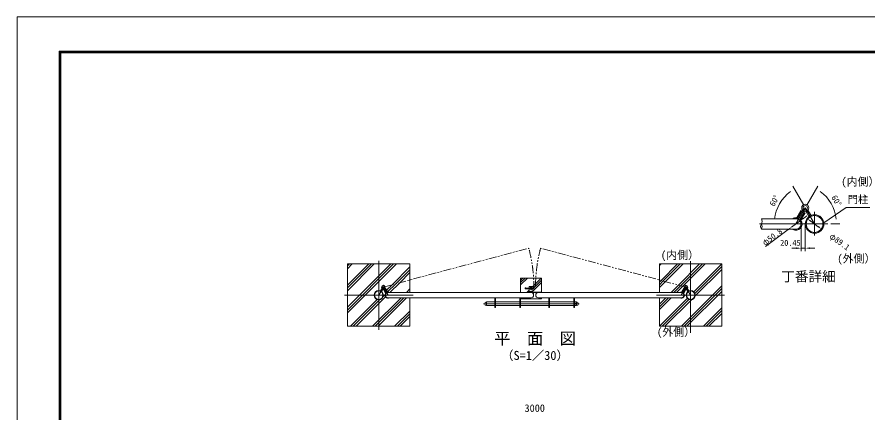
# Model space of a CAD drawing. Units: millimetres, scale not verified. Extents: x -6300 to 6300, y -4455 to 4455.
# Drawn here: x -6300 to 1884, y 652 to 4455 of the extents above; entities that cross this region are included whole.
import ezdxf
from ezdxf.enums import TextEntityAlignment as Align

# ---------------------------------------------------------------- set-up
doc = ezdxf.new("R2010")
doc.units = ezdxf.units.MM
doc.header["$LTSCALE"] = 30
doc.linetypes.add('USER1', pattern=[50.8, 31.75, -6.35, 6.35, -6.35])
doc.linetypes.add('USER2', pattern=[5, 2.5, -0.5, 0.5, -0.5, 0.5, -0.5])
for name, color, linetype, lineweight in [('0-0_D-STR1', 1, 'Continuous', 18), ('0-1_D-BMK', 2, 'USER1', 13), ('0-2_D-DCR-HCH', 7, 'Continuous', 9), ('0-3_D-STR4', 7, 'Continuous', 9), ('0-5_D-STR3', 3, 'Continuous', 13), ('0-7_D-STR-DIM', 7, 'Continuous', 9), ('0-9_D-STR-TXT', 7, 'Continuous', 9), ('0-A_D-TTL-TXT', 7, 'Continuous', 18), ('0-B_D-TTL', 7, 'Continuous', 9)]:
    doc.layers.add(name, color=color, linetype=linetype, lineweight=lineweight)
doc.styles.add('ＭＳ ゴシック', font='')
doc.styles.get('ＭＳ ゴシック').set_extended_font_data('MS Gothic')

msp = doc.modelspace()

# ---------------------------------------------------------------- linework, layer by layer
at = {"layer": '0-0_D-STR1'}
for p, q in [((858.51, 2512.95), (1189.86, 2512.95)), ((858.51, 2411.35), (1189.86, 2411.35)), ((-1356.78, 1802.18), (-2730.98, 1802.18)), ((-1285.98, 1802.18), (88.22, 1802.18)), ((-1356.78, 1751.38), (-2730.98, 1751.38)), ((-1285.98, 1751.38), (88.22, 1751.38))]:
    msp.add_line(p, q, dxfattribs=at)
for centre, radius in [((1370.66, 2462.15), 89.1), ((1370.66, 2462.15), 80.7), ((-2821.38, 1776.78), 44.55), ((-2821.38, 1776.78), 40.35), ((178.62, 1776.78), 44.55), ((178.62, 1776.78), 40.35)]:
    msp.add_circle(centre, radius, dxfattribs=at)
for centre, radius, start, end in [((904.39, 2436.75), 52.45, 151.03399, 208.96601), ((812.62, 2487.55), 52.45, 331.03399, 28.96601), ((812.62, 2436.75), 52.45, 331.03399, 28.96601), ((1189.86, 2462.15), 50.8, 270, 90), ((-2730.98, 1776.78), 25.4, 90, 270), ((-1356.78, 1776.78), 25.4, 270, 90), ((-1285.98, 1776.78), 25.4, 90, 270), ((88.22, 1776.78), 25.4, 270, 90)]:
    msp.add_arc(centre, radius, start, end, dxfattribs=at)
at = {"layer": '0-1_D-BMK'}
for p, q in [((1280.61, 2618.12), (1189.86, 2462.15)), ((1370.66, 2462.15), (1280.61, 2618.12)), ((1370.66, 2350.61), (1370.66, 2578.35)), ((1497.04, 2462.15), (839.71, 2462.15)), ((-2821.38, 1442.83), (-2821.38, 2108.66)), ((178.62, 1414.8), (178.62, 2105.54)), ((-2821.38, 1776.78), (-2776.36, 1854.77)), ((-2776.36, 1854.77), (-2730.98, 1776.78)), ((-1414.2, 1841.68), (-1342.72, 1841.68)), ((-1356.78, 1859.84), (-1356.78, 1823.52)), ((133.59, 1854.77), (88.22, 1776.78)), ((178.62, 1776.78), (133.59, 1854.77)), ((-3150.86, 1776.78), (-2491.45, 1776.78)), ((503.48, 1776.78), (-150.07, 1776.78)), ((-893.43, 1693.98), (-1813.43, 1693.98)), ((-926.13, 1685.83), (-926.13, 1702.05))]:
    msp.add_line(p, q, dxfattribs=at)
at = {"layer": '0-1_D-BMK', "linetype": 'USER2'}
for p, q in [((-2776.36, 1854.77), (-1378.59, 2229.3)), ((133.59, 1854.77), (-1264.18, 2229.3))]:
    msp.add_line(p, q, dxfattribs=at)
for centre, start, end in [((-2776.36, 1854.77), 359.32983, 15), ((133.59, 1854.77), 165, 180.67017)]:
    msp.add_arc(centre, 1447.08, start, end, dxfattribs=at)
at = {"layer": '0-2_D-DCR-HCH'}
for p, q in [((-3121.38, 2031.58), (-3076.18, 2076.78)), ((-3121.38, 1819.45), (-2864.05, 2076.78)), ((-3121.38, 1607.32), (-2651.92, 2076.78)), ((-3121.38, 2058.1), (-3102.7, 2076.78)), ((-3121.38, 1845.96), (-2890.56, 2076.78)), ((-3121.38, 1633.83), (-2678.43, 2076.78)), ((-3121.38, 1872.48), (-2917.08, 2076.78)), ((-3121.38, 1660.35), (-2704.95, 2076.78)), ((-121.38, 2061.73), (-106.33, 2076.78)), ((209.25, 1808.99), (477.03, 2076.78)), ((219.97, 1793.2), (478.62, 2051.85)), ((222.47, 1769.18), (478.62, 2025.33)), ((-1456.78, 1875.28), (-1390.38, 1941.68)), ((-1456.78, 1897.38), (-1412.48, 1941.68)), ((-1456.78, 1919.47), (-1434.57, 1941.68)), ((-2555.28, 1802.18), (-2521.38, 1836.08)), ((-2528.77, 1802.18), (-2521.38, 1809.57)), ((-1397.39, 1802.08), (-1375.78, 1823.7)), ((-1353.2, 1802.08), (-1353.15, 1802.13)), ((89.16, 1476.78), (478.62, 1866.24)), ((115.68, 1476.78), (478.62, 1839.72)), ((142.2, 1476.78), (478.62, 1813.2)), ((-3092.82, 1476.78), (-2835.08, 1734.52)), ((-3066.3, 1476.78), (-2809.12, 1733.96)), ((-3039.78, 1476.78), (-2756.11, 1760.45)), ((-2880.68, 1476.78), (-2606.08, 1751.38)), ((-2854.17, 1476.78), (-2579.57, 1751.38)), ((-2827.65, 1476.78), (-2553.05, 1751.38)), ((-2778.82, 1764.26), (-2766.3, 1776.78)), ((-1456.78, 1742.7), (-1448.19, 1751.28)), ((-1435.7, 1741.68), (-1426.1, 1751.28)), ((-1413.6, 1741.68), (-1404, 1751.28)), ((-1281.02, 1741.68), (-1271.42, 1751.28)), ((-1258.92, 1741.68), (-1256.78, 1743.82)), ((-121.38, 1637.47), (-7.47, 1751.38)), ((-121.38, 1663.98), (-33.98, 1751.38)), ((-121.38, 1690.5), (-60.5, 1751.38)), ((-121.38, 1478.37), (146.39, 1746.14)), ((-96.45, 1476.78), (162.3, 1735.53)), ((-69.94, 1476.78), (186.39, 1733.1)), ((301.3, 1476.78), (478.62, 1654.1)), ((-2668.55, 1476.78), (-2521.38, 1623.95)), ((-2642.04, 1476.78), (-2521.38, 1597.44)), ((-2615.52, 1476.78), (-2521.38, 1570.92)), ((327.81, 1476.78), (478.62, 1627.59)), ((354.33, 1476.78), (478.62, 1601.07))]:
    msp.add_line(p, q, dxfattribs=at)
for points in [[(-2745.31, 1824.28), (-2692.31, 1877.28), (-2521.38, 2048.22)], [(-121.38, 1849.6), (-63.42, 1907.56), (105.8, 2076.78)], [(-121.38, 1876.12), (-84.34, 1913.16), (79.28, 2076.78)], [(-121.38, 1902.63), (-105.25, 1918.76), (52.77, 2076.78)], [(-9.7, 1802.18), (62.05, 1873.93), (264.9, 2076.78)], [(16.82, 1802.18), (82.97, 1868.33), (291.42, 2076.78)], [(43.33, 1802.18), (103.88, 1862.73), (317.93, 2076.78)], [(-2735.55, 1807.53), (-2656.09, 1886.99), (-2521.38, 2021.7)], [(-2714.38, 1802.18), (-2619.87, 1896.7), (-2521.38, 1995.18)], [(-1338.8, 1860.68), (-1338.78, 1860.7), (-1318.79, 1880.69), (-1257.8, 1941.68)], [(-1338.38, 1839), (-1325.56, 1851.82), (-1256.78, 1920.6)], [(-1337.98, 1817.3), (-1333.76, 1821.52), (-1256.78, 1898.5)], [(-1375.3, 1802.08), (-1375.22, 1802.16), (-1375.21, 1802.17)]]:
    msp.add_lwpolyline(points, dxfattribs=at)
at = {"layer": '0-3_D-STR4'}
for p, q in [((-2521.38, 2076.78), (-2521.38, 1802.18)), ((-121.38, 2076.78), (-121.38, 1802.18)), ((-1256.78, 1941.68), (-1456.78, 1941.68)), ((-1256.78, 1802.08), (-1256.78, 1941.68)), ((-1456.78, 1842.48), (-1456.78, 1802.08)), ((-1256.78, 1751.28), (-1256.78, 1741.68))]:
    msp.add_line(p, q, dxfattribs=at)
for points in [[(-2521.38, 1751.38), (-2521.38, 1476.78), (-3121.38, 1476.78), (-3121.38, 2076.78), (-2521.38, 2076.78)], [(-121.38, 1751.38), (-121.38, 1476.78), (478.62, 1476.78), (478.62, 2076.78), (-121.38, 2076.78)], [(-1456.78, 1751.28), (-1456.78, 1741.68), (-1256.78, 1741.68)]]:
    msp.add_lwpolyline(points, dxfattribs=at)
at = {"layer": '0-5_D-STR3'}
for p, q in [((1199.16, 2523.87), (1238.88, 2592.14)), ((1205.03, 2512.1), (1254.24, 2596.66)), ((1206.94, 2519.35), (1246.66, 2587.61)), ((1231.14, 2505.27), (1270.86, 2573.53)), ((1246.66, 2587.61), (1238.88, 2592.14)), ((1238.92, 2500.74), (1278.64, 2569)), ((1278.64, 2569), (1270.86, 2573.53)), ((1316.12, 2532.61), (1286.12, 2584.57)), ((1336.91, 2544.61), (1306.91, 2596.57)), ((1161.43, 2409.32), (1162.61, 2411.35)), ((-2804.5, 1818.01), (-2789.5, 1843.99)), ((-2794.11, 1812.01), (-2779.11, 1837.99)), ((-2775.37, 1830.2), (-2771.48, 1832.47)), ((-2755.51, 1796.07), (-2775.37, 1830.2)), ((-2751.62, 1798.34), (-2771.48, 1832.47)), ((-2738.57, 1801.75), (-2763.17, 1844.03)), ((-2759.38, 1839.51), (-2755.49, 1841.77)), ((-2739.52, 1805.38), (-2759.38, 1839.51)), ((-2735.63, 1807.64), (-2755.49, 1841.77)), ((-1412.28, 1846.68), (-1412.28, 1836.68)), ((-1412.28, 1846.68), (-1406.28, 1846.68)), ((-1412.28, 1836.68), (-1406.28, 1836.68)), ((-1406.28, 1846.68), (-1406.28, 1836.68)), ((-1406.28, 1844.68), (-1365.79, 1844.68)), ((-1406.28, 1838.68), (-1365.79, 1838.68)), ((-1388.98, 1802.18), (-1388.98, 1806.68)), ((-1388.98, 1806.68), (-1258.98, 1806.68)), ((-1388.98, 1802.18), (-1258.98, 1802.18)), ((-1373.78, 1861.68), (-1375.78, 1859.68)), ((-1375.78, 1859.68), (-1375.78, 1806.68)), ((-1375.78, 1811.18), (-1337.78, 1811.18)), ((-1375.78, 1806.68), (-1337.78, 1806.68)), ((-1373.78, 1861.68), (-1339.78, 1861.68)), ((-1340.78, 1806.68), (-1372.78, 1806.68)), ((-1340.78, 1802.18), (-1372.78, 1802.18)), ((-1360.78, 1850.3), (-1360.78, 1861.68)), ((-1352.78, 1850.3), (-1352.78, 1861.68)), ((-1339.78, 1861.68), (-1337.78, 1859.68)), ((-1337.78, 1859.68), (-1337.78, 1806.68)), ((-1258.98, 1802.18), (-1258.98, 1806.68)), ((92.87, 1807.64), (112.73, 1841.77)), ((95.81, 1801.75), (120.41, 1844.03)), ((96.76, 1805.38), (116.62, 1839.51)), ((108.86, 1798.34), (128.72, 1832.47)), ((116.62, 1839.51), (112.73, 1841.77)), ((112.75, 1796.07), (132.61, 1830.2)), ((132.61, 1830.2), (128.72, 1832.47)), ((151.35, 1812.01), (136.35, 1837.99)), ((161.74, 1818.01), (146.74, 1843.99)), ((-2716.77, 1750.36), (-2717.36, 1751.38)), ((-1703.88, 1658.98), (-1703.88, 1751.38)), ((-1699.38, 1658.98), (-1699.38, 1751.38)), ((-1463.38, 1658.98), (-1463.38, 1751.38)), ((-1458.88, 1658.98), (-1458.88, 1751.38)), ((-1336.28, 1791.68), (-1336.28, 1797.68)), ((-1336.28, 1791.68), (-1331.78, 1791.68)), ((-1331.78, 1791.68), (-1331.78, 1797.68)), ((-1183.88, 1658.98), (-1183.88, 1751.38)), ((-1179.38, 1658.98), (-1179.38, 1751.38)), ((-943.38, 1658.98), (-943.38, 1751.38)), ((-938.88, 1658.98), (-938.88, 1751.38)), ((74.01, 1750.36), (74.6, 1751.38)), ((-1784.13, 1710.98), (-1784.13, 1676.98)), ((-1784.13, 1710.98), (-1784.13, 1676.98)), ((-1703.88, 1710.98), (-1784.13, 1710.98)), ((-1703.88, 1676.98), (-1784.13, 1676.98)), ((-1699.38, 1658.98), (-1703.88, 1658.98)), ((-1463.38, 1710.98), (-1699.38, 1710.98)), ((-1463.38, 1676.98), (-1699.38, 1676.98)), ((-1463.38, 1658.98), (-1458.88, 1658.98)), ((-1183.88, 1710.98), (-1458.88, 1710.98)), ((-1183.88, 1676.98), (-1458.88, 1676.98)), ((-1179.38, 1658.98), (-1183.88, 1658.98)), ((-943.38, 1710.98), (-1179.38, 1710.98)), ((-943.38, 1676.98), (-1179.38, 1676.98)), ((-943.38, 1658.98), (-938.88, 1658.98)), ((-918.13, 1710.98), (-938.88, 1710.98)), ((-918.13, 1676.98), (-938.88, 1676.98)), ((-918.13, 1710.98), (-918.13, 1676.98))]:
    msp.add_line(p, q, dxfattribs=at)
at = {"layer": '0-5_D-STR3', "color": 7, "lineweight": 9}
for q in [(-1456.78, 1876.48), (-1456.78, 1842.48)]:
    msp.add_line((-1456.78, 1941.68), q, dxfattribs=at)
at = {"layer": '0-5_D-STR3'}
for points in [[(1205.03, 2512.1), (1225.78, 2500.03), (1274.98, 2584.59)], [(-2738.57, 1801.75), (-2748.94, 1795.72), (-2773.54, 1838)], [(95.81, 1801.75), (106.18, 1795.72), (130.78, 1838)]]:
    msp.add_lwpolyline(points, dxfattribs=at)
for centre, radius in [((1280.61, 2618.12), 34), ((1280.61, 2618.12), 21.2), ((-2776.36, 1854.77), 17), ((-2776.36, 1854.77), 10.6), ((-1356.78, 1841.68), 9.5), ((133.59, 1854.77), 17), ((133.59, 1854.77), 10.6), ((-926.13, 1693.98), 5)]:
    msp.add_circle(centre, radius, dxfattribs=at)
for centre, radius, start, end in [((1189.86, 2462.15), 60, 84.76054, 122.14905), ((1189.86, 2462.15), 60, 241.71773, 34.8545), ((1189.86, 2462.15), 51, 84.76054, 95.07586), ((1189.86, 2462.15), 51, 264.92414, 34.8545), ((1195.7, 2525.89), 13, 264.76054, 329.80752), ((1195.7, 2525.89), 4, 264.76054, 329.80752), ((1242.38, 2498.73), 13, 149.80752, 214.8545), ((1242.38, 2498.73), 4, 149.80752, 214.8545), ((-2733.9, 1808.65), 6.5, 210.19248, 275.23946), ((-2733.9, 1808.65), 2, 210.19248, 275.23946), ((-2730.98, 1776.78), 30, 57.85095, 95.23946), ((-2730.98, 1776.78), 25.5, 84.92414, 95.23946), ((-1340.78, 1797.68), 4.5, 0, 90), ((-1340.78, 1797.68), 9, 0, 30), ((88.22, 1776.78), 30, 84.76054, 122.14905), ((88.22, 1776.78), 25.5, 84.76054, 95.07586), ((91.14, 1808.65), 6.5, 264.76054, 329.80752), ((91.14, 1808.65), 2, 264.76054, 329.80752), ((-2730.98, 1776.78), 30, 145.1455, 298.28227), ((-2730.98, 1776.78), 25.5, 145.1455, 275.07586), ((-2757.24, 1795.07), 2, 325.1455, 30.19248), ((-2757.24, 1795.07), 6.5, 325.1455, 30.19248), ((88.22, 1776.78), 30, 241.71773, 34.8545), ((88.22, 1776.78), 25.5, 264.92414, 34.8545), ((114.48, 1795.07), 6.5, 149.80752, 214.8545), ((114.48, 1795.07), 2, 149.80752, 214.8545), ((-1784.13, 1693.98), 17, 90, 270), ((-918.13, 1693.98), 17, 270, 90)]:
    msp.add_arc(centre, radius, start, end, dxfattribs=at)
at = {"layer": '0-7_D-STR-DIM'}
for p, q in [((1265.61, 2644.11), (1161.03, 2825.24)), ((1295.7, 2644.06), (1402.23, 2827.15)), ((1262.81, 2516.22), (1294.94, 2540.04)), ((1230.67, 2492.4), (1149.05, 2431.91)), ((1335.11, 2488.25), (1406.21, 2436.06)), ((1527.04, 2462.15), (1612.14, 2462.15)), ((1116.91, 2408.09), (898.24, 2246.02)), ((1240.66, 2453.15), (1240.66, 2199.03)), ((1281.56, 2453.15), (1281.56, 2199.03)), ((1195.66, 2229.03), (1150.66, 2229.03)), ((1240.66, 2229.03), (1281.56, 2229.03)), ((1326.56, 2229.03), (1371.56, 2229.03))]:
    msp.add_line(p, q, dxfattribs=at)
for centre, radius, start, end in [((1370.66, 2462.15), 389.25, 126.62744, 173.37256), ((1189.86, 2462.15), 392.28, 6.57618, 53.23133)]:
    msp.add_arc(centre, radius, start, end, dxfattribs=at)
for points in [[(1258.84, 2521.57), (1230.67, 2492.4), (1266.78, 2510.86)], [(1339.54, 2494.29), (1298.83, 2514.88), (1330.67, 2482.2)], [(1120.88, 2402.73), (1149.05, 2431.91), (1112.94, 2413.44)], [(1410.65, 2442.11), (1442.49, 2409.43), (1401.77, 2430.01)], [(1195.66, 2236.53), (1240.66, 2229.03), (1195.66, 2221.53)], [(1326.56, 2236.53), (1281.56, 2229.03), (1326.56, 2221.53)]]:
    msp.add_solid(points, dxfattribs=at)
at = {"layer": '0-9_D-STR-TXT'}
msp.add_lwpolyline([(1903.06, 2619.78), (1674.24, 2619.78), (1460.44, 2473.94)], dxfattribs=at)
at = {"layer": '0-B_D-TTL', "color": 2, "lineweight": 18}
msp.add_lwpolyline([(-6300, 4455), (6300, 4455), (6300, -4455), (-6300, -4455)], close=True, dxfattribs=at)
at = {"layer": '0-B_D-TTL'}
for points in [[(-5895, 4125), (5895, 4125), (5895, -4125), (-5895, -4125)], [(-5891.25, 4121.25), (5891.25, 4121.25), (5891.25, -4121.25), (-5891.25, -4121.25)], [(-5887.5, 4117.5), (5887.5, 4117.5), (5887.5, -4117.5), (-5887.5, -4117.5)], [(-5883.75, 4113.75), (5883.75, 4113.75), (5883.75, -4113.75), (-5883.75, -4113.75)], [(-5880, 4110), (5880, 4110), (5880, -4110), (-5880, -4110)]]:
    msp.add_lwpolyline(points, close=True, dxfattribs=at)

# ---------------------------------------------------------------- texts
at = {"layer": '0-7_D-STR-DIM', "style": 'ＭＳ ゴシック'}
for s, rotation, p in [('60°', 60, (995.96, 2617.45)), ('60°', 299.904, (1514.74, 2709.98)), ('φ50.8', 36.543, (903.73, 2237.06)), ('φ89.1', 323.721, (1497.33, 2318.19))]:
    msp.add_text(s, height=57.62, rotation=rotation, dxfattribs=at).set_placement(p, align=Align.BOTTOM_LEFT)
for s, height, p in [('20.45', 57.62, (1039.95, 2234.8)), ('3000', 72.14, (-1419.07, 631.6))]:
    msp.add_text(s, height=height, dxfattribs=at).set_placement(p, align=Align.BOTTOM_LEFT)
at = {"layer": '0-9_D-STR-TXT', "style": 'ＭＳ ゴシック'}
msp.add_text('門柱', height=72.14, dxfattribs=at).set_placement((1689.41, 2640.69), align=Align.BOTTOM_LEFT)
at = {"layer": '0-A_D-TTL-TXT', "style": 'ＭＳ ゴシック'}
for s, height, p in [('(内側）', 76.98, (1626.41, 2808)), ('(内側）', 76.98, (-108.26, 2101.41)), ('(外側）', 76.98, (1588.44, 2067.59)), ('丁番詳細', 96.11, (1050.05, 1879.97)), ('(外側）', 76.98, (-146.24, 1361)), ('平\u3000面\u3000図', 115.5, (-1711.23, 1266.93)), ('（S=1／30）', 86.66, (-1643, 1127.13))]:
    msp.add_text(s, height=height, dxfattribs=at).set_placement(p, align=Align.BOTTOM_LEFT)

doc.saveas('drawing.dxf')
